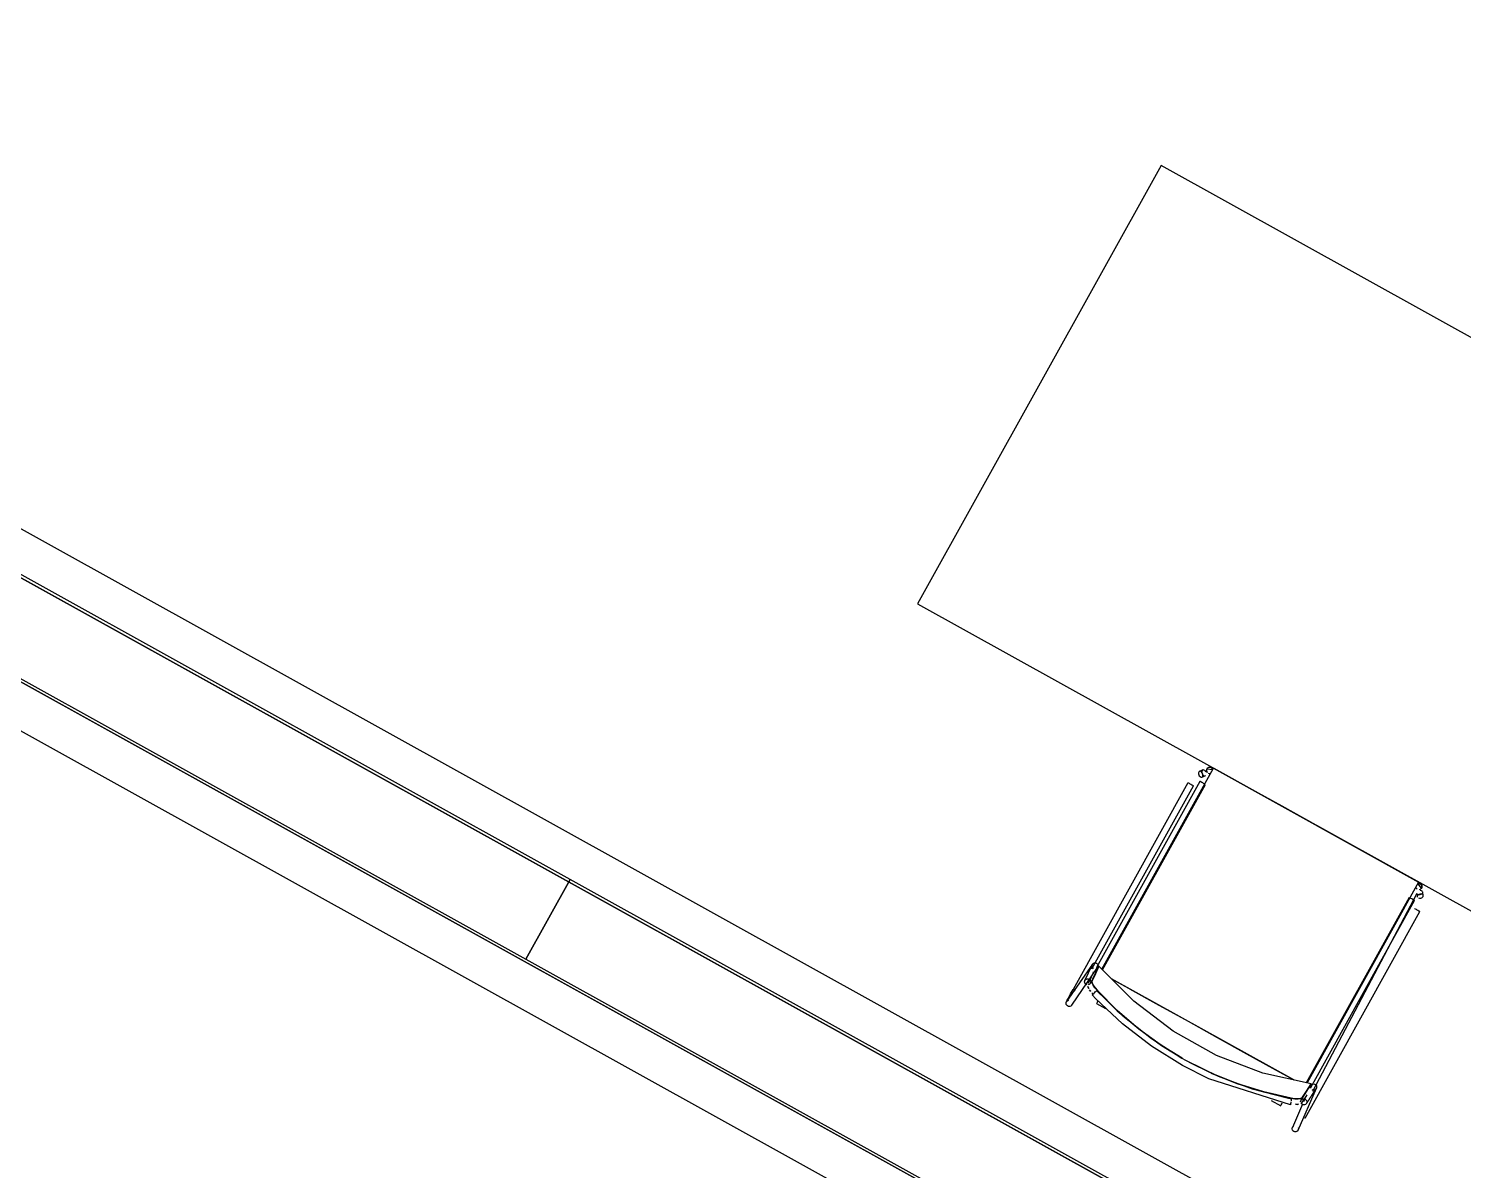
# Model space of a CAD drawing. Header units: metres. Extents: x 2.3 to 42.8, y 0.9 to 31.9.
# Drawn here: x 34.282 to 35.273, y 21.436 to 22.225 of the extents above; entities that cross this region are included whole.
import ezdxf

# ---------------------------------------------------------------- set-up
doc = ezdxf.new("R2010")
doc.units = ezdxf.units.M
doc.layers.add('ARREDI', color=9, linetype='Continuous')
doc.layers.add('PARETI_STRUTTURE', color=7, linetype='Continuous')

msp = doc.modelspace()

# ---------------------------------------------------------------- linework, layer by layer
at = {"layer": 'ARREDI'}
for points in [[(34.62554, 21.58167), (34.65613, 21.63675), (33.64064, 22.20058), (33.61006, 22.14551)], [(34.89621, 21.8273), (35.44699, 21.52148), (35.61518, 21.82441), (35.06441, 22.13023)], [(35.09634, 21.71069), (35.09596, 21.71134), (35.09582, 21.71207), (35.09596, 21.71134)], [(35.61161, 21.03416), (35.64219, 21.08924), (34.65613, 21.63674), (34.62554, 21.58167)]]:
    msp.add_lwpolyline(points, close=True, dxfattribs=at)
for points in [[(35.02358, 21.57479), (35.10066, 21.71361)], [(35.09336, 21.70917), (35.09316, 21.70987), (35.09281, 21.71054), (35.09234, 21.71107), (35.09181, 21.7114), (35.0913, 21.7115), (35.091, 21.71142), (35.09098, 21.71142), (35.09084, 21.71133), (35.09051, 21.71096), (35.09033, 21.71039), (35.09034, 21.70969)], [(35.09034, 21.7097), (35.09053, 21.70898), (35.09088, 21.70833), (35.09135, 21.7078), (35.09188, 21.70746), (35.0924, 21.70737), (35.0927, 21.70745), (35.09285, 21.70753), (35.09319, 21.70791), (35.09337, 21.70848), (35.09335, 21.70917)], [(35.09541, 21.71085), (35.09506, 21.71152), (35.09459, 21.71205), (35.09406, 21.71238), (35.09354, 21.71246), (35.09324, 21.71239), (35.09309, 21.71231), (35.09274, 21.71192), (35.09258, 21.71135), (35.09259, 21.71067)], [(35.09259, 21.71067), (35.09278, 21.70996), (35.09313, 21.7093), (35.0936, 21.70877), (35.09413, 21.70844)], [(35.09495, 21.70842), (35.0951, 21.7085)], [(35.10002, 21.71285), (35.09964, 21.7135), (35.09906, 21.71397), (35.09835, 21.71423), (35.0976, 21.71422), (35.09689, 21.71396), (35.09632, 21.71347), (35.0961, 21.71314), (35.09595, 21.71282), (35.09582, 21.71207)], [(35.10002, 21.71285), (35.09964, 21.7135), (35.09906, 21.71397), (35.09835, 21.71422), (35.0976, 21.71422), (35.09713, 21.71409), (35.09689, 21.71396), (35.09632, 21.71347), (35.09595, 21.71282), (35.09582, 21.71207)], [(35.09692, 21.71021), (35.09763, 21.70996), (35.09838, 21.70996)], [(35.09692, 21.71021), (35.09763, 21.70996), (35.09838, 21.70996), (35.09884, 21.7101)], [(35.10066, 21.71361), (35.24239, 21.63491)], [(35.24192, 21.63516), (35.21844, 21.64819), (35.19499, 21.66122), (35.17151, 21.67425), (35.14806, 21.68728), (35.12458, 21.7003), (35.10112, 21.71335)], [(35.08304, 21.70361), (35.08302, 21.70362)], [(35.08307, 21.70359), (35.08334, 21.70345), (35.08378, 21.7032)], [(35.08378, 21.7032), (35.08436, 21.70288), (35.08501, 21.70252), (35.08565, 21.70215), (35.08621, 21.70185), (35.0866, 21.70163), (35.08679, 21.70152)], [(35.09444, 21.7028), (35.09387, 21.70312), (35.09323, 21.70348), (35.09258, 21.70383), (35.09201, 21.70415), (35.09158, 21.70439), (35.09134, 21.70453)], [(35.24239, 21.63491), (35.16531, 21.49609)], [(35.24037, 21.63152), (35.2405, 21.63106), (35.24089, 21.63041), (35.24149, 21.62995)], [(35.2405, 21.63105), (35.24089, 21.63041), (35.24148, 21.62994)], [(35.24209, 21.63397), (35.24284, 21.63398), (35.24355, 21.63375), (35.24415, 21.63327), (35.24453, 21.63264), (35.24466, 21.63218), (35.24469, 21.6319), (35.24456, 21.63115), (35.24422, 21.6305), (35.24365, 21.63), (35.2442, 21.6305), (35.24441, 21.63079), (35.24456, 21.63115), (35.24467, 21.6319), (35.24453, 21.63264), (35.24415, 21.63327), (35.24355, 21.63375), (35.24284, 21.63398), (35.24208, 21.63397)], [(35.24295, 21.62972), (35.24364, 21.63)], [(35.24295, 21.62972), (35.24364, 21.63)], [(35.24417, 21.62651), (35.24475, 21.62686), (35.24514, 21.62731), (35.24529, 21.6278), (35.24528, 21.62797), (35.24528, 21.62798), (35.24518, 21.62827), (35.24483, 21.62866), (35.24428, 21.62894), (35.24357, 21.62905)], [(35.2396, 21.62221), (35.23936, 21.62233), (35.23895, 21.62257), (35.23836, 21.62289), (35.23772, 21.62325), (35.23707, 21.62361), (35.2365, 21.62393)], [(35.2411, 21.62703), (35.24145, 21.62664), (35.24202, 21.62636), (35.24271, 21.62625), (35.24346, 21.62629), (35.24417, 21.62651)], [(35.24248, 21.62637), (35.2419, 21.62602), (35.24151, 21.62556), (35.24136, 21.62507), (35.24136, 21.62491), (35.24137, 21.62491), (35.24147, 21.6246)], [(35.24238, 21.62394), (35.24307, 21.62383), (35.24382, 21.62387), (35.24453, 21.62409)], [(35.24453, 21.62409), (35.24511, 21.62444), (35.2455, 21.6249), (35.24565, 21.62538), (35.24564, 21.62555), (35.24554, 21.62585), (35.2452, 21.62624), (35.24463, 21.62652), (35.24393, 21.62663), (35.2432, 21.62658), (35.24249, 21.62637)], [(35.23946, 21.61676), (35.23965, 21.61664), (35.24004, 21.61644), (35.2406, 21.61612), (35.24124, 21.61577), (35.24189, 21.61541), (35.24247, 21.61507)], [(35.24248, 21.61508), (35.24292, 21.61483), (35.24319, 21.61469), (35.24323, 21.61466), (35.24321, 21.61466)], [(35.01772, 21.57524), (35.01715, 21.57574), (35.01678, 21.5764), (35.01666, 21.57713), (35.01681, 21.57787), (35.01703, 21.5783), (35.01705, 21.57831), (35.0172, 21.57851), (35.01777, 21.57897), (35.01848, 21.5792)], [(35.01849, 21.5792), (35.01924, 21.57919), (35.01993, 21.57891), (35.0205, 21.57841), (35.02086, 21.57776), (35.02099, 21.57702), (35.02085, 21.57629)], [(35.01434, 21.5651), (35.01609, 21.56903), (35.01677, 21.57055)], [(35.16162, 21.48562), (35.16492, 21.49052), (35.16821, 21.49544), (35.13483, 21.50298), (35.10281, 21.51519), (35.07284, 21.53184), (35.04555, 21.55255), (35.02149, 21.5769), (35.01906, 21.57152), (35.01665, 21.56612), (35.01677, 21.56524), (35.01755, 21.56373), (35.01885, 21.56184), (35.02044, 21.55998)], [(35.01742, 21.57198), (35.01781, 21.57286)], [(35.01973, 21.57544), (35.0215, 21.5769)], [(35.00372, 21.56076), (35.00371, 21.56077), (35.00375, 21.56074), (35.00401, 21.56059), (35.00446, 21.56034)], [(35.00446, 21.56035), (35.00504, 21.56003)], [(35.01335, 21.5639), (35.01264, 21.56417), (35.01207, 21.56465), (35.01171, 21.56529), (35.01158, 21.56601), (35.01158, 21.56608), (35.01172, 21.56674), (35.01178, 21.56688), (35.0121, 21.56736), (35.01268, 21.56782), (35.01339, 21.56806)], [(35.01339, 21.56806), (35.01414, 21.56804), (35.01485, 21.56776), (35.01542, 21.56729), (35.01578, 21.56664), (35.0159, 21.56592), (35.01577, 21.56521), (35.01571, 21.56507), (35.01539, 21.56458), (35.01481, 21.56413), (35.0141, 21.56389)], [(35.01378, 21.56279), (35.01453, 21.56131)], [(35.01457, 21.56126), (35.01381, 21.56276)], [(35.01588, 21.55937), (35.01509, 21.56051)], [(35.01509, 21.5605), (35.01581, 21.55946)], [(35.02042, 21.55997), (35.01878, 21.56193), (35.01749, 21.56379), (35.01674, 21.56527), (35.01663, 21.56613)], [(35.01901, 21.55898), (35.01948, 21.55941), (35.01983, 21.55971), (35.02, 21.55987)], [(35.07895, 21.51329), (35.06469, 21.52199), (35.04891, 21.53345), (35.03412, 21.54614), (35.02042, 21.55997)], [(35.02052, 21.55986), (35.0342, 21.54606), (35.04897, 21.5334), (35.06472, 21.52196), (35.07894, 21.51329)], [(35.03023, 21.56806), (35.04199, 21.56153)], [(35.15607, 21.49817), (35.03024, 21.56805)], [(35.04275, 21.5611), (35.06286, 21.54994), (35.08306, 21.53873), (35.10326, 21.5275), (35.12345, 21.5163), (35.14356, 21.50513), (35.15608, 21.49817)], [(35.00135, 21.54899), (35.0006, 21.54901), (34.9999, 21.54929), (34.99933, 21.54979), (34.99896, 21.55044), (34.99885, 21.55117), (34.99898, 21.55191), (34.99922, 21.55234), (34.99922, 21.55235), (34.99937, 21.55255), (34.99996, 21.55301), (35.00066, 21.55324)], [(35.00316, 21.55107), (35.00302, 21.55033), (35.00279, 21.5499), (35.00279, 21.54989), (35.00264, 21.54969), (35.00205, 21.54923), (35.00134, 21.549)], [(35.01742, 21.55755), (35.01672, 21.55838)], [(35.01681, 21.55701), (35.01679, 21.557)], [(35.01682, 21.55703), (35.01703, 21.55721), (35.01741, 21.55754), (35.01791, 21.55798), (35.01846, 21.55848), (35.01901, 21.55898)], [(35.0209, 21.55298), (35.02054, 21.55232), (35.02022, 21.55175), (35.01998, 21.55132), (35.01986, 21.5511)], [(35.08386, 21.51057), (35.09842, 21.50324)], [(35.09845, 21.50322), (35.08386, 21.51057)], [(35.09899, 21.50298), (35.11676, 21.49575), (35.13532, 21.48992), (35.15426, 21.4856)], [(35.15441, 21.48557), (35.13542, 21.48989), (35.11683, 21.49573), (35.09902, 21.50296)], [(35.16821, 21.49543), (35.1678, 21.49245), (35.16821, 21.49543)], [(35.16803, 21.49456), (35.16858, 21.49508), (35.16927, 21.49535), (35.17002, 21.4954), (35.17074, 21.49517), (35.17134, 21.49473), (35.17176, 21.4941)], [(35.17175, 21.4941), (35.17193, 21.49338), (35.17184, 21.49263), (35.17175, 21.49241), (35.17175, 21.49239), (35.1715, 21.49198), (35.17096, 21.49146), (35.17027, 21.49117), (35.16952, 21.49113), (35.16879, 21.49135)], [(35.14717, 21.48041), (35.1473, 21.48064), (35.14753, 21.48106), (35.14785, 21.48164), (35.14821, 21.48228)], [(35.15418, 21.48313), (35.15406, 21.4824), (35.15395, 21.48174), (35.15385, 21.48124), (35.15381, 21.48097), (35.15381, 21.48092), (35.15381, 21.48095), (35.15385, 21.48117)], [(35.15454, 21.48517), (35.1545, 21.48495), (35.15441, 21.48449), (35.1543, 21.48386)], [(35.15441, 21.48558), (35.15683, 21.48523), (35.15912, 21.48512), (35.16081, 21.48526), (35.16162, 21.48562)], [(35.16164, 21.48561), (35.16085, 21.48525), (35.15921, 21.48511), (35.15695, 21.48521), (35.15442, 21.48557)], [(35.15946, 21.48136), (35.1586, 21.48129), (35.15735, 21.48135)], [(35.15736, 21.48134), (35.15866, 21.48129)], [(35.1609, 21.48301), (35.16098, 21.48374), (35.16121, 21.48427), (35.16131, 21.48439), (35.16183, 21.48489), (35.16184, 21.48489), (35.16252, 21.48517), (35.16326, 21.4852), (35.16396, 21.48496), (35.16458, 21.48451), (35.16498, 21.48388)], [(35.16519, 21.48789), (35.16439, 21.4867), (35.16107, 21.48179)], [(35.16498, 21.48389), (35.16516, 21.48316), (35.16508, 21.48243), (35.16483, 21.4819), (35.16475, 21.48176), (35.16426, 21.4813), (35.16422, 21.48127), (35.16354, 21.481), (35.16279, 21.48097), (35.16208, 21.48119), (35.16148, 21.48165)], [(35.16258, 21.47255), (35.16316, 21.47224)], [(35.16316, 21.47223), (35.16361, 21.47198), (35.16387, 21.47184)], [(35.16392, 21.47181), (35.1639, 21.47182)], [(35.15517, 21.46358), (35.15501, 21.4643), (35.15509, 21.46505), (35.15517, 21.46528), (35.15517, 21.46529), (35.15542, 21.46571), (35.15596, 21.46622)], [(35.15914, 21.46525), (35.15931, 21.46453), (35.15923, 21.46378), (35.15914, 21.46356), (35.15914, 21.46355), (35.15889, 21.46313), (35.15835, 21.46261), (35.15766, 21.46232), (35.15691, 21.4623), (35.15619, 21.4625), (35.15559, 21.46296), (35.15517, 21.46359)]]:
    msp.add_lwpolyline(points, dxfattribs=at)
at = {"layer": 'PARETI_STRUTTURE'}
for points in [[(35.63074, 21.12715), (33.65403, 22.22471)], [(33.63969, 22.19889), (35.6164, 21.10134)], [(35.64222, 21.087), (33.6397, 22.19889)], [(33.60911, 22.14382), (35.61164, 21.03193)], [(35.58583, 21.04626), (33.60912, 22.14381)], [(33.59478, 22.118), (35.57148, 21.02045)], [(35.09323, 21.71239), (35.09098, 21.71142)], [(35.09271, 21.70745), (35.09496, 21.70842)], [(35.0961, 21.71314), (35.10007, 21.71268), (35.09984, 21.71322), (35.09946, 21.71368), (35.09899, 21.71402), (35.09842, 21.71421), (35.09784, 21.71425), (35.09725, 21.71413), (35.09714, 21.71409)], [(35.24192, 21.63517), (35.10113, 21.71335)], [(35.08302, 21.70361), (35.0037, 21.56077)], [(35.01651, 21.5749), (35.08681, 21.70151)], [(35.09132, 21.70454), (35.01984, 21.57583)], [(35.024, 21.57437), (35.09511, 21.70244)], [(35.2444, 21.63079), (35.24192, 21.63393), (35.2425, 21.63401), (35.24308, 21.63394), (35.24362, 21.6337), (35.2441, 21.63333), (35.24443, 21.63286), (35.24464, 21.6323), (35.24465, 21.63218)], [(35.23584, 21.62429), (35.16473, 21.49622)], [(35.16787, 21.49295), (35.23964, 21.62219)], [(35.24105, 21.62701), (35.16915, 21.49014)], [(35.24565, 21.62555), (35.24529, 21.62796)], [(35.16392, 21.47181), (35.24324, 21.61466)], [(35.01704, 21.5783), (34.99922, 21.55235)], [(35.00279, 21.5499), (35.02062, 21.57586)], [(35.01178, 21.56688), (35.01681, 21.5775)], [(35.01608, 21.56904), (35.01516, 21.5674)], [(35.02072, 21.57565), (35.02066, 21.57552), (35.02061, 21.57541), (35.02055, 21.57529), (35.0205, 21.57518), (35.02044, 21.57505), (35.02039, 21.57494), (35.02033, 21.57482), (35.02028, 21.57471), (35.02022, 21.57458), (35.02016, 21.57447), (35.02011, 21.57434), (35.02005, 21.57423), (35.02, 21.57411), (35.01993, 21.57398), (35.01987, 21.57387), (35.01982, 21.57375), (35.01976, 21.57364), (35.01971, 21.57351), (35.01965, 21.5734), (35.01959, 21.57327), (35.01954, 21.57316), (35.01948, 21.57304), (35.01943, 21.57293), (35.01937, 21.5728), (35.01932, 21.57269), (35.01926, 21.57257), (35.01921, 21.57246), (35.01915, 21.57233), (35.01909, 21.57221), (35.01904, 21.57209), (35.01898, 21.57197), (35.01893, 21.57186), (35.01887, 21.57173), (35.01882, 21.57162), (35.01876, 21.5715), (35.01871, 21.57139), (35.01865, 21.57126), (35.01858, 21.57115), (35.01853, 21.57102), (35.01847, 21.57091), (35.01841, 21.57079), (35.01836, 21.57066), (35.0183, 21.57055), (35.01825, 21.57043), (35.01819, 21.57032), (35.01814, 21.57019), (35.01808, 21.57008), (35.01803, 21.56996), (35.01797, 21.56984), (35.01791, 21.56972), (35.01786, 21.56961), (35.0178, 21.56948), (35.01775, 21.56937), (35.01769, 21.56925), (35.01764, 21.56914), (35.01758, 21.56901), (35.01753, 21.56889), (35.01747, 21.56877), (35.01741, 21.56865), (35.01736, 21.56854), (35.01729, 21.56841), (35.01723, 21.5683), (35.01718, 21.56818), (35.01712, 21.56807), (35.01707, 21.56794), (35.01701, 21.56783), (35.01696, 21.56771), (35.0169, 21.56759), (35.01684, 21.56747), (35.01679, 21.56734), (35.01673, 21.56723), (35.01668, 21.56711), (35.01662, 21.567), (35.01657, 21.56687), (35.01651, 21.56676), (35.01646, 21.56664), (35.0164, 21.56652), (35.01634, 21.5664), (35.01629, 21.56629), (35.01623, 21.56616), (35.01618, 21.56605), (35.01612, 21.56593), (35.01607, 21.56582), (35.01601, 21.56569), (35.01594, 21.56557), (35.01589, 21.56546), (35.01583, 21.56533), (35.01578, 21.56522), (35.01572, 21.56509), (35.01571, 21.56507)], [(34.99904, 21.55212), (34.99965, 21.55332), (35.0004, 21.55475), (35.00197, 21.55761), (35.00371, 21.56076)], [(35.02002, 21.55988), (35.03806, 21.5424), (35.05773, 21.52684), (35.07887, 21.51333), (35.08138, 21.51191)], [(35.07928, 21.50813), (35.05781, 21.52149), (35.03778, 21.53692), (35.01939, 21.55425), (35.01679, 21.557)], [(35.01984, 21.55107), (35.02608, 21.54761)], [(35.08138, 21.51191), (35.10388, 21.50086), (35.12738, 21.49212), (35.15162, 21.48579), (35.15454, 21.48519)], [(35.1538, 21.48092), (35.09734, 21.49902), (35.07929, 21.50813)], [(35.15914, 21.46355), (35.17175, 21.4924)], [(35.16122, 21.48427), (35.16755, 21.49412)], [(35.17175, 21.49241), (35.1712, 21.49178), (35.17113, 21.49167), (35.17106, 21.49156), (35.17099, 21.49145), (35.17092, 21.49134), (35.17084, 21.49123), (35.17077, 21.49113), (35.1707, 21.49102), (35.17063, 21.49091), (35.17056, 21.4908), (35.17049, 21.49069), (35.17042, 21.49057), (35.17035, 21.49046), (35.17028, 21.49035), (35.1702, 21.49024), (35.17013, 21.49013), (35.17006, 21.49002), (35.16999, 21.48991), (35.16992, 21.4898), (35.16985, 21.48969), (35.16978, 21.48957), (35.16971, 21.48946), (35.16964, 21.48935), (35.16956, 21.48924), (35.16949, 21.48914), (35.16942, 21.48903), (35.16935, 21.48892), (35.16928, 21.48881), (35.16921, 21.4887), (35.16914, 21.48859), (35.16907, 21.48848), (35.169, 21.48837), (35.16892, 21.48826), (35.16885, 21.48814), (35.16878, 21.48803), (35.16871, 21.48792), (35.16864, 21.48781), (35.16857, 21.4877), (35.1685, 21.48759), (35.16844, 21.48748), (35.16837, 21.48737), (35.16828, 21.48726), (35.16821, 21.48716), (35.16814, 21.48705), (35.16807, 21.48694), (35.168, 21.48682), (35.16794, 21.48671), (35.16787, 21.4866), (35.1678, 21.48649), (35.16773, 21.48638), (35.16766, 21.48627), (35.16757, 21.48616), (35.1675, 21.48605), (35.16744, 21.48594), (35.16737, 21.48582), (35.1673, 21.48571), (35.16723, 21.4856), (35.16716, 21.48549), (35.16709, 21.48538), (35.16702, 21.48527), (35.16694, 21.48517), (35.16687, 21.48506), (35.1668, 21.48495), (35.16673, 21.48484), (35.16666, 21.48473), (35.16659, 21.48462), (35.16652, 21.48451), (35.16645, 21.48439), (35.16638, 21.48428), (35.1663, 21.48417), (35.16623, 21.48406), (35.16616, 21.48395), (35.16609, 21.48384), (35.16602, 21.48373), (35.16595, 21.48362), (35.16588, 21.48351), (35.16581, 21.48339), (35.16574, 21.4833), (35.16566, 21.48319), (35.16559, 21.48307), (35.16552, 21.48296), (35.16545, 21.48285), (35.16538, 21.48274), (35.16531, 21.48263), (35.16524, 21.48252), (35.16517, 21.48241), (35.1651, 21.4823), (35.16503, 21.48219), (35.16495, 21.48207), (35.16488, 21.48196), (35.16484, 21.48189)], [(35.16778, 21.49414), (35.16735, 21.49315)], [(35.14048, 21.48408), (35.14716, 21.48037)], [(35.16228, 21.48154), (35.15518, 21.46529)], [(35.16479, 21.4873), (35.16293, 21.48303)], [(35.16348, 21.48505), (35.16398, 21.48595)]]:
    msp.add_lwpolyline(points, dxfattribs=at)
for points in [[(34.62554, 21.58167), (34.65613, 21.63675), (33.64064, 22.20058), (33.61006, 22.14551)], [(35.61161, 21.03416), (35.64219, 21.08924), (34.65613, 21.63674), (34.62554, 21.58167)]]:
    msp.add_lwpolyline(points, close=True, dxfattribs=at)

doc.saveas('drawing.dxf')
